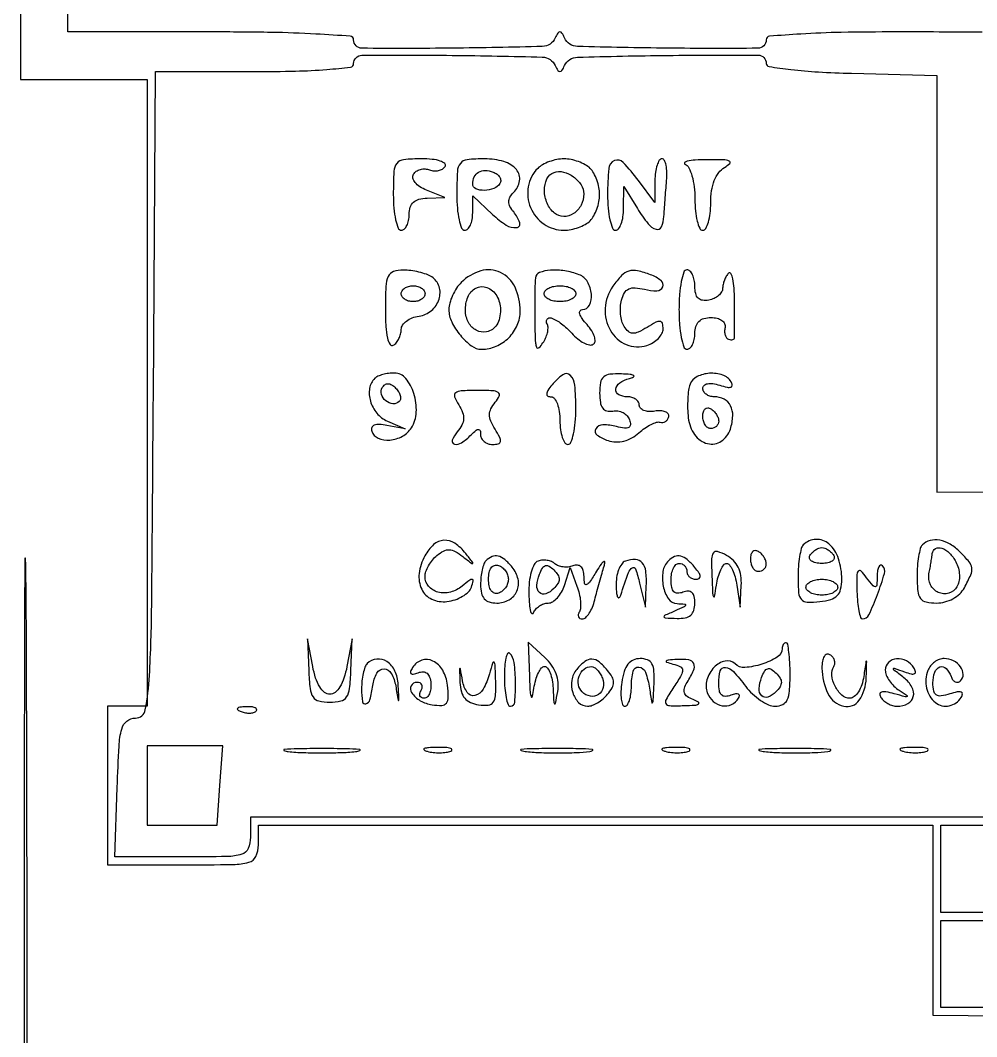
# Model space of a CAD drawing. Extents: x 29 to 450, y 25 to 639.
# Drawn here: x 29 to 149.5, y 139.3 to 267.5 of the extents above; entities that cross this region are included whole.
import ezdxf

# ---------------------------------------------------------------- set-up
doc = ezdxf.new("R2010")
doc.units = 0
doc.header["$MEASUREMENT"] = 0

msp = doc.modelspace()

# ---------------------------------------------------------------- linework, layer by layer
for points in [[(29, 342.531385), (29, 260), (37, 260), (45, 260), (45, 220.5), (45, 181), (42.5, 181), (40, 181), (40, 171), (40, 161), (49.5, 161, 0.003407), (55.798163, 161.042917, 0.060999), (57.8, 161.315789, 0.22271), (58.677754, 162.04852, 0.109671), (59, 163.5), (59, 166), (101.5, 166), (144, 166), (144, 154.014247), (144, 142.028493), (175.25, 141.764247)], [(150.198769, 265.962443, 0.001728), (139.329401, 266, 0.004532), (132.448195, 265.937621, 0.010759), (127.33235, 265.73469, 0.005693), (123.413636, 265.449897, 0.389839), (123, 265, -0.411992), (121.946843, 263.93882, -0.004356), (110.566089, 263.951604, -0.004746), (99.225166, 264.170815, -0.283593), (97.583333, 265.25, 0.029131), (97.255505, 265.85747, 0.260055), (97, 266, 0.260055), (96.744495, 265.85747, 0.029131), (96.416667, 265.25, -0.283593), (94.774834, 264.170815, -0.004746), (83.433911, 263.951604, -0.004356), (72.053157, 263.93882, -0.411992), (71, 265, 0.392481), (70.578962, 265.453756, 0.004817), (66.25, 265.736111, 0.009815), (60.620637, 265.938119, 0.00406), (53, 266), (35, 266), (35, 288.5)], [(206.921266, 167), (132.460633, 167), (58, 167), (58, 164.5, -0.099404), (57.708856, 163.050025, -0.226158), (56.896107, 162.323194, -0.067276), (55.062135, 162.04514, -0.00403), (49.461067, 162), (40.922134, 162), (41.211067, 170.75, -0.005002), (41.435945, 175.974963, -0.050746), (41.769866, 178.120145, -0.159923), (42.412094, 179.115553, -0.171679), (43.5, 179.501128, 0.360881), (44.746316, 180.536552, 0.032376), (45.270584, 184.878529, 0.01157), (45.554263, 193.659738, 0.000686), (45.761217, 220.251128), (46.022435, 261), (58.511217, 261, 0.006177), (63.693129, 261.064025, 0.013799), (67.627804, 261.270018, 0.008853), (70.609817, 261.562014, 0.380828), (71, 262, -0.411992), (72.053157, 263.06118, -0.004356), (83.433911, 263.048396, -0.004746), (94.774834, 262.829185, -0.283593), (96.416667, 261.75, 0.029131), (96.744495, 261.14253, 0.260055), (97, 261, 0.260055), (97.255505, 261.14253, 0.029131), (97.583333, 261.75, -0.283432), (99.197427, 262.811645, -0.004563), (110.560782, 263.042262, -0.004183), (121.965414, 263.074194, -0.412584), (123, 262.033832, 0.371408), (123.347065, 261.631054, 0.008142), (126.105049, 261.264751, 0.014239), (129.559652, 260.962455, 0.008103), (133.75, 260.783832), (144.5, 260.5), (144.5, 234.249474), (144.5, 207.998949), (176, 208.000472)]]:
    msp.add_lwpolyline(points, format="xyb")
for points in [[(76, 245.5, 0.020945), (76.072283, 243.775243, 0.033738), (76.29375, 242.321875, 0.036969), (76.611488, 241.267028, 0.31052), (77, 241, 0.191087), (77.381882, 241.151477, 0.088204), (77.70625, 241.5875, 0.068025), (77.926307, 242.234582, 0.048028), (78, 243, -0.075614), (78.13723, 243.902244, -0.132455), (78.539173, 244.535924, -0.121315), (79.234521, 244.916436, -0.057838), (80.25, 245.063386), (82.5, 245.126773), (80.185755, 246.054928, -0.048582), (79.348512, 246.489221, -0.07688), (78.74678, 247.026698, -0.107961), (78.46506, 247.576939, -0.205752), (78.536906, 248.059715, -0.106741), (78.894443, 248.431213, -0.081827), (79.408346, 248.666015, -0.077656), (79.996814, 248.731178, -0.080597), (80.569126, 248.611848, 0.071657), (81.135828, 248.483134, 0.074475), (81.708064, 248.52234, 0.081683), (82.197939, 248.718052, 0.119091), (82.526992, 249.043674, 0.366522), (82.471542, 249.412917, 0.102202), (81.921788, 249.724341, 0.05363), (80.910539, 249.93413, 0.024354), (79.559017, 250, 0.022932), (77.301026, 249.896384, 0.205293), (76.447723, 249.433901, 0.156528), (76.0704, 248.427264, 0.012023)], [(84, 245.5, 0.020945), (84.072283, 243.775243, 0.033738), (84.29375, 242.321875, 0.036969), (84.611488, 241.267028, 0.31052), (85, 241, 0.20427), (85.382205, 241.162945, 0.083628), (85.70625, 241.638705, 0.063841), (85.926543, 242.341976, 0.044041), (86, 243.174314), (86, 245.348628), (88.496057, 243.003704, 0.04528), (90.230692, 241.64716, 0.172574), (91.54765, 241.336845, 0.48296), (91.932204, 241.949431, 0.088595), (91.166294, 243.299628, -0.05111), (90.700319, 243.994684, -0.121722), (90.549778, 244.593716, -0.132389), (90.700354, 245.161364, -0.065809), (91.156576, 245.756576, 0.158516), (91.906714, 247.229738, 0.219307), (91.509357, 248.636923, 0.146049), (89.930389, 249.657386, 0.071047), (87.531385, 250, 0.023412), (85.296231, 249.895285, 0.205781), (84.446188, 249.431428, 0.15556), (84.070278, 248.422737, 0.012021)], [(94.2, 248.8, 0.154143), (93.00029, 246.492867, 0.144463), (93.301228, 243.848126, 0.14338), (94.993892, 241.776488, 0.151369), (97.5, 241, 0.049362), (98.392078, 241.088285, 0.037889), (99.335625, 241.3525, 0.038897), (100.188407, 241.740024, 0.070395), (100.8, 242.2, 0.070395), (101.259976, 242.811593, 0.038897), (101.6475, 243.664375, 0.037889), (101.911715, 244.607922, 0.049362), (102, 245.5, 0.049362), (101.911715, 246.392078, 0.037889), (101.6475, 247.335625, 0.038897), (101.259976, 248.188407, 0.070395), (100.8, 248.8, 0.070395), (100.188407, 249.259976, 0.038897), (99.335625, 249.6475, 0.037889), (98.392078, 249.911715, 0.049362), (97.5, 250, 0.049362), (96.607922, 249.911715, 0.037889), (95.664375, 249.6475, 0.038897), (94.811593, 249.259976, 0.070395)], [(103, 245.5, 0.020945), (103.072283, 243.775243, 0.033738), (103.29375, 242.321875, 0.036969), (103.611488, 241.267028, 0.31052), (104, 241, 0.239965), (104.385538, 241.196337, 0.067969), (104.714067, 241.807813, 0.052408), (104.943476, 242.696714, 0.034558), (105.026609, 243.75), (105.053219, 246.5), (106.758226, 243.75, 0.025967), (108.107923, 241.806161, 0.156541), (109.108475, 241.119603, 0.378981), (109.784313, 241.432575, 0.08923), (110.099193, 242.75, -0.003582), (110.154233, 243.611717, -0.001423), (110.241622, 244.79375, -0.001408), (110.343163, 246.068952, -0.001769), (110.444764, 247.25, 0.028954), (110.477931, 248.303849, 0.047061), (110.370382, 249.192187, 0.061787), (110.153552, 249.809172, 0.284695), (109.845571, 250, 0.264906), (109.517834, 249.813256, 0.056602), (109.23908, 249.192187, 0.045247), (109.041901, 248.303593, 0.029111), (108.96832, 247.25), (108.93664, 244.5), (106.884913, 247.25, 0.028092), (104.955754, 249.553636, 0.320522), (103.857218, 249.773025, 0.270532), (103.148852, 248.778993, 0.022686)], [(112.75, 249.337719, -0.184347), (113.238936, 248.883935, -0.045662), (113.638018, 247.845186, -0.039986), (113.90986, 246.473281, -0.028929), (114, 244.916667, 0.024107), (114.072411, 243.415693, 0.038411), (114.29375, 242.150521, 0.045113), (114.613109, 241.248118, 0.293108), (115, 241, 0.275647), (115.385549, 241.230028, 0.053257), (115.70625, 242.013529, 0.043137), (115.92744, 243.128264, 0.027422), (116, 244.45031, -0.03612), (116.111675, 245.994167, -0.057255), (116.450655, 247.274589, -0.069138), (117.002603, 248.258469, -0.098841), (117.75, 248.919901, 0.064422), (118.398472, 249.419121, 0.530032), (118.340279, 249.723813, 0.09782), (117.591218, 249.885268, 0.007353), (115.5, 249.890644, 0.011946), (114.042304, 249.838106, 0.034639), (113.042187, 249.7082, 0.149104), (112.710459, 249.529361, 0.535829)], [(89.435239, 246.895215, -0.16343), (88.670913, 246.260231, -0.088031), (87.455883, 246.02199, -0.106719), (86.396246, 246.230862, -0.299377), (86, 246.833333, -0.1101), (86.198212, 247.722563, -0.153587), (86.74615, 248.318542, -0.13906), (87.583356, 248.528957, -0.084271), (88.592022, 248.326314, -0.069014), (89.084537, 248.05455, -0.099406), (89.41577, 247.684877, -0.123524), (89.535637, 247.278219, -0.149708)], [(100, 245.577555, -0.119079), (99.656528, 244.1558, -0.128803), (98.707356, 243.095767, -0.148787), (97.470554, 242.728148, -0.173262), (96.323794, 243.146238, -0.118001), (95.38927, 244.393163, -0.098788), (95.041651, 246.013717, -0.113714), (95.354619, 247.467174, -0.199423), (96.25, 248.282394, -0.150353), (97.428173, 248.337123, -0.093476), (98.691045, 247.744959, -0.092774), (99.659223, 246.728152, -0.144975)], [(75, 230.940983, 0.014995), (75.062207, 228.867237, 0.040398), (75.268876, 227.408386, 0.077973), (75.588375, 226.601709, 0.420328), (76, 226.5, 0.084691), (76.382763, 226.837442, 0.053426), (76.70625, 227.339345, 0.051862), (76.925858, 227.919033, 0.064715), (77, 228.489466, -0.150318), (77.16857, 229.037506, -0.082011), (77.657937, 229.551908, -0.069185), (78.383238, 229.956211, -0.057229), (79.239784, 230.180449, 0.140571), (80.802965, 230.880448, 0.13973), (81.761901, 232.30402, 0.155133), (81.773629, 233.905869, 0.178215), (80.848393, 235.11486, 0.055968), (80.172076, 235.444091, 0.026015), (79.235153, 235.722859, 0.025382), (78.210305, 235.91616, 0.032228), (77.25, 235.984687, 0.083386), (76.018735, 235.786514, 0.209283), (75.360431, 235.187135, 0.094648), (75.062794, 233.920939, 0.010535)], [(84.571429, 234.428571, 0.05083), (83.969917, 233.690527, 0.038141), (83.461607, 232.773214, 0.039005), (83.113726, 231.825464, 0.068562), (83, 231, 0.114528), (83.360974, 229.44475, 0.058848), (84.452546, 227.755482, 0.059917), (85.851572, 226.426153, 0.161422), (87.13717, 226, 0.102149), (88.958818, 226.376085, 0.094117), (90.543438, 227.448281, 0.094362), (91.621598, 229.023948, 0.103344), (92, 230.835184, 0.110303), (91.335181, 233.812128, 0.171868), (89.505717, 235.662029, 0.184532), (87.026227, 235.874756, 0.127186)], [(93.909091, 235, 0.019536), (93.83537, 233.572369, 0.003596), (93.821297, 230.93462, 0.003752), (93.846049, 228.290504, 0.016979), (93.924404, 226.75, 0.056288), (94.023621, 226.253488, 0.380959), (94.22198, 226.136429, 0.184045), (94.507885, 226.315219, 0.020973), (94.94933, 226.952254, 0.045296), (95.26428, 227.56691, 0.049042), (95.453336, 228.212247, 0.054724), (95.498472, 228.79244, 0.131214), (95.375, 229.202254, -0.29758), (95.389386, 229.779966, -0.345426), (95.901842, 229.939747, -0.074109), (97.188031, 229.218799, -0.044127), (98.478659, 228.023581, 0.038167), (99.231783, 227.309297, 0.051823), (100.015509, 226.796846, 0.063106), (100.714338, 226.542158, 0.196736), (101.19879, 226.622859, 0.239879), (101.421395, 226.988921, 0.096246), (101.35137, 227.587781, 0.066497), (101.001301, 228.329253, 0.040438), (100.410155, 229.099277, -0.028153), (99.792937, 229.863673, -0.083688), (99.497388, 230.466257, -0.213813), (99.546241, 230.833421, -0.259937), (99.845012, 231, 0.289633), (100.723716, 231.555612, 0.135819), (100.96509, 232.935794, 0.106643), (100.466367, 234.496288, 0.172319), (99.418213, 235.393011, 0.051574), (97.599368, 235.883394, 0.057942), (95.789821, 235.96404, 0.072728), (94.411501, 235.661, 0.287153)], [(103.667241, 233.935308, 0.13842), (102.698541, 231.160879, 0.146723), (103.356205, 228.358876, 0.165102), (105.357524, 226.597773, 0.177252), (107.952012, 226.484769, 0.059718), (108.735103, 226.840717, 0.062555), (109.398404, 227.367155, 0.069718), (109.848031, 227.976409, 0.124783), (110, 228.575862, 0.067273), (109.907069, 229.263433, 0.312741), (109.616067, 229.506509, 0.146182), (109.077147, 229.39692, 0.01598), (107.969487, 228.758474, -0.02652), (106.873672, 228.157248, -0.121669), (106.169253, 228.009582, -0.175825), (105.619985, 228.231265, -0.070708), (105.092055, 228.860698, -0.073973), (104.804489, 229.524033, -0.040375), (104.644754, 230.398488, -0.039166), (104.624488, 231.333227, -0.049832), (104.758619, 232.184959, -0.065806), (105.132066, 233.100751, -0.153116), (105.669369, 233.5996, -0.130805), (106.457318, 233.746485, -0.042543), (107.636051, 233.555209, 0.065806), (109.213536, 233.373824, 0.296094), (109.947223, 233.867922, 0.342248), (109.740873, 234.652673, 0.072063), (108.418213, 235.393011, 0.036327), (106.770908, 235.891386, 0.130449), (105.682449, 235.849709, 0.130163), (104.756552, 235.273628, 0.036101)], [(112, 231, 0.01883), (112.072205, 229.083446, 0.03053), (112.29375, 227.46875, 0.031449), (112.610183, 226.280551, 0.322437), (113, 226, 0.191087), (113.381882, 226.151477, 0.088204), (113.70625, 226.5875, 0.068025), (113.926307, 227.234582, 0.048028), (114, 228, -0.072454), (114.128173, 228.879862, -0.127414), (114.50548, 229.505362, -0.125406), (115.143984, 229.875238, -0.068994), (116.043837, 230, -0.060598), (116.804509, 229.907469, -0.094359), (117.402975, 229.632812, -0.126208), (117.747043, 229.225387, -0.170608), (117.800623, 228.75, 0.058315), (117.746161, 228.253376, 0.072112), (117.816213, 227.79375, 0.086363), (117.99472, 227.440168, 0.152795), (118.256787, 227.25, 0.060354), (118.541216, 227.19118, 0.102317), (118.781681, 227.220313, 0.142404), (118.939923, 227.330298, 0.171785), (119, 227.5), (119, 229.077083), (119, 232.166667, 0.016955), (118.947481, 233.714949, 0.037084), (118.779687, 234.889062, 0.070902), (118.535599, 235.542186, 0.500745), (118.25, 235.583333, 0.063469), (117.962696, 235.212098, 0.039129), (117.720313, 234.71496, 0.038714), (117.55499, 234.176778, 0.055218), (117.5, 233.680362, -0.138305), (117.368611, 233.214452, -0.0791), (116.985938, 232.767076, -0.068667), (116.419125, 232.405203, -0.060281), (115.75, 232.190371, -0.079755), (114.965163, 232.16597, -0.164813), (114.420376, 232.432352, -0.143152), (114.101621, 233.009022, -0.055201), (114, 233.926676, 0.046266), (113.926412, 234.720244, 0.066214), (113.70625, 235.390961, 0.086298), (113.382011, 235.84363, 0.196745), (113, 236, 0.322437), (112.610183, 235.719449, 0.031449), (112.29375, 234.53125, 0.03053), (112.072205, 232.916554, 0.01883)], [(80, 233, -0.148195), (79.884432, 232.618646, -0.098894), (79.559375, 232.29375, -0.082425), (79.073457, 232.074694, -0.064853), (78.5, 232, -0.064853), (77.926543, 232.074694, -0.082425), (77.440625, 232.29375, -0.098894), (77.115568, 232.618646, -0.148195), (77, 233, -0.148195), (77.115568, 233.381354, -0.098894), (77.440625, 233.70625, -0.082425), (77.926543, 233.925306, -0.064853), (78.5, 234, -0.064853), (79.073457, 233.925306, -0.082425), (79.559375, 233.70625, -0.098894), (79.884432, 233.381354, -0.148195)], [(89.5, 231, -0.054236), (89.384361, 229.937062, -0.085459), (89.038622, 229.089303, -0.100729), (88.481024, 228.500896, -0.105702), (87.746976, 228.189788, -0.171035), (86.457899, 228.382688, -0.148624), (85.485001, 229.349808, -0.120562), (85.088246, 230.882367, -0.095227), (85.389987, 232.573907, -0.181663), (86.392251, 233.703338, -0.216096), (87.802645, 233.787963, -0.172478), (89.037387, 232.732423, -0.131217)], [(99, 233, -0.191087), (98.848523, 232.618118, -0.088204), (98.4125, 232.29375, -0.068025), (97.765418, 232.073693, -0.048028), (97, 232, -0.048028), (96.234582, 232.073693, -0.068025), (95.5875, 232.29375, -0.088204), (95.151477, 232.618118, -0.191087), (95, 233, -0.191087), (95.151477, 233.381882, -0.088204), (95.5875, 233.70625, -0.068025), (96.234582, 233.926307, -0.048028), (97, 234, -0.048028), (97.765418, 233.926307, -0.068025), (98.4125, 233.70625, -0.088204), (98.848523, 233.381882, -0.191087)], [(73.666667, 222.333333, 0.157696), (73.016911, 221.062343, 0.111786), (73.118289, 219.452219, 0.10294), (73.928679, 217.935401, 0.115059), (75.25, 216.939568), (77.5, 215.943584), (75.192895, 216.393105, 0.032989), (74.227892, 216.515812, 0.105561), (73.589968, 216.419518, 0.211412), (73.288781, 216.123436, 0.176554), (73.276229, 215.671314, 0.214221), (74.093448, 214.783135, 0.122938), (75.55684, 214.546566, 0.104649), (77.153731, 215.028176, 0.12733), (78.288268, 216.095223, 0.13129), (78.898298, 218.055743, 0.085508), (78.589125, 220.420092, 0.095926), (77.568802, 222.324295, 0.225624), (76.147615, 223, 0.033031), (75.404148, 222.950831, 0.03262), (74.670445, 222.804167, 0.034425), (74.047514, 222.589867, 0.096609)], [(113.394042, 221.584473, 0.058637), (113.206621, 220.848226, 0.020187), (113.105758, 219.75213, 0.019741), (113.091117, 218.523517, 0.021616), (113.175426, 217.334473, 0.125054), (113.973457, 215.232376, 0.177001), (115.600296, 214.098303, 0.216524), (117.326568, 214.391184, 0.168812), (118.478658, 215.932756, 0.065571), (118.772647, 217.582254, 0.128162), (118.496829, 218.879421, 0.159331), (117.685038, 219.699287, 0.119144), (116.440983, 220, -0.072426), (115.890337, 220.080182, -0.087308), (115.423289, 220.313545, -0.100468), (115.111059, 220.660347, -0.133974), (115, 221.067388, -0.210954), (115.164621, 221.440206, -0.139999), (115.58978, 221.651372, -0.084065), (116.265537, 221.661549, -0.038683), (117.125229, 221.460254, 0.021768), (118.055035, 221.209117, 0.128686), (118.554692, 221.226959, 0.359143), (118.712143, 221.462349, 0.113869), (118.566212, 221.892866, 0.173851), (117.507035, 222.737121, 0.09737), (115.855113, 222.960777, 0.099446), (114.270194, 222.542894, 0.189302)], [(96, 221.5, 0.024942), (95.48229, 220.808783, 0.128583), (95.325424, 220.361364, 0.300026), (95.467821, 220.101643, 0.122183), (95.877555, 220, -0.237042), (96.307871, 219.783849, -0.070564), (96.670282, 219.11875, -0.053973), (96.918088, 218.148997, -0.0356), (97, 217, 0.031626), (97.072766, 215.850749, 0.048861), (97.29375, 214.88125, 0.06271), (97.615738, 214.209557, 0.254951), (98, 214, 0.31052), (98.388512, 214.267028, 0.036969), (98.70625, 215.321875, 0.033738), (98.927717, 216.775243, 0.020945), (99, 218.5, 0.021992), (98.868611, 221.485709, 0.176149), (98.2957, 222.713218, 0.367839), (97.378126, 222.787189, 0.063475)], [(102, 220.456163, 0.037588), (102.087944, 219.287961, 0.120931), (102.382911, 218.572356, 0.177179), (102.897438, 218.229034, 0.103952), (103.646256, 218.206163, -0.083618), (104.311918, 218.212674, -0.08062), (104.952165, 218.001953, -0.084344), (105.469115, 217.611293, -0.105531), (105.780137, 217.098358, -0.087848), (105.878843, 216.48497, -0.277074), (105.6677, 216.145393, -0.154811), (105.129515, 216.054813, -0.028843), (104.134877, 216.254478, 0.065627), (102.421458, 216.469278, 0.260186), (101.531269, 215.96497, 0.389083), (101.687441, 215.177767, 0.081555), (103.057143, 214.481864, 0.070419), (104.052172, 214.314413, 0.067719), (105.068563, 214.425757, 0.065227), (106.051173, 214.812101, 0.057734), (106.946504, 215.451587, -0.030613), (107.701067, 216.054763, -0.037321), (108.477076, 216.51839, -0.040715), (109.168056, 216.796422, -0.157), (109.624841, 216.79172, 0.112983), (109.974307, 216.757807, 0.11356), (110.303009, 216.879443, 0.106979), (110.559788, 217.140533, 0.090787), (110.704552, 217.5, 0.218409), (110.622335, 217.853858, 0.135389), (110.274867, 218.114348, 0.086253), (109.688625, 218.234453, 0.047214), (108.954552, 218.187142, -0.051657), (108.206425, 218.145579, -0.079837), (107.57415, 218.2784, -0.109707), (107.153447, 218.557007, -0.194219), (107, 218.937142, 0.139851), (106.884373, 219.34245, 0.099967), (106.559375, 219.687785, 0.085298), (106.073309, 219.920351, 0.069132), (105.5, 220, -0.12015), (104.408937, 220.266022, -0.309409), (104.044273, 220.945832, -0.219845), (104.531001, 221.756754, -0.085659), (105.75, 222.310674, 0.049066), (106.282394, 222.507227, 0.602595), (106.28821, 222.676084, 0.109045), (105.849555, 222.813383, 0.010989), (104.75, 222.883999, 0.03471), (103.282511, 222.844022, 0.157952), (102.508861, 222.507823, 0.171139), (102.114183, 221.799817, 0.042413)], [(76.749864, 219.416531, -0.222509), (75.958406, 219.129854, -0.14837), (75.049532, 219.498109, -0.146836), (74.492512, 220.312904, -0.218805), (74.596556, 221.156231, -0.094625), (74.940704, 221.531428, -0.169261), (75.335356, 221.655459, -0.136091), (75.785686, 221.515485, -0.053431), (76.296201, 221.103799, -0.055675), (76.659942, 220.648583, -0.075207), (76.871032, 220.166597, -0.09457), (76.903147, 219.733892, -0.169316)], [(84.243813, 218.981201, -0.046937), (84.727267, 218.016211, -0.106015), (84.856362, 217.213191, -0.109116), (84.64377, 216.442682, -0.05158), (84.067391, 215.581201, 0.076689), (83.43585, 214.526786, 0.46493), (83.694603, 214.034384, 0.205158), (84.592711, 214.205371, 0.048178), (85.8, 215.2, -0.018208), (86.421376, 215.777696, -0.180052), (86.75, 215.9, -0.354955), (86.943785, 215.742599, -0.051663), (87, 215.2, 0.124902), (87.116135, 214.742348, 0.100781), (87.443114, 214.3525, 0.090354), (87.932219, 214.090501, 0.078047), (88.508474, 214, 0.059254), (89.233529, 214.086228, 0.302173), (89.495838, 214.369407, 0.162368), (89.411724, 214.88516, 0.018666), (88.818638, 215.918799, -0.038783), (88.284537, 216.942911, -0.103442), (88.124057, 217.746796, -0.115795), (88.30616, 218.491983, -0.055679), (88.849616, 219.318799, 0.063215), (89.347118, 220.101047, 0.373569), (89.225623, 220.531931, 0.135013), (88.528136, 220.757305, 0.011033), (86.593429, 220.8, 0.011337), (84.555759, 220.753793, 0.154561), (83.867636, 220.501015, 0.333035), (83.730128, 220.002411, 0.046128)], [(117, 216.940983, -0.105429), (116.923444, 216.581949, -0.099231), (116.70625, 216.276414, -0.096318), (116.381732, 216.071618, -0.092995), (116, 216, -0.153634), (115.618621, 216.120018, -0.097988), (115.29375, 216.457961, -0.080552), (115.074545, 216.962904, -0.062283), (115, 217.559017, -0.066118), (115.073267, 218.110654, -0.138808), (115.29375, 218.478525, -0.191142), (115.620352, 218.607943, -0.139169), (116, 218.5, -0.06081), (116.382515, 218.193797, -0.051032), (116.70625, 217.7871, -0.053229), (116.926698, 217.346558, -0.089642)], [(79.979785, 199.962227, 0.09068), (79.258472, 197.71454, 0.145636), (79.575974, 195.741742, 0.174363), (80.84593, 194.493609, 0.13838), (82.758721, 194.191861, 0.050666), (83.784605, 194.421048, 0.052615), (84.72968, 194.850109, 0.058286), (85.460226, 195.402879, 0.123377), (85.835502, 196, 0.019906), (86.064451, 196.809044, 0.449053), (85.941113, 196.986205, 0.196872), (85.627064, 196.899197, 0.007754), (84.675356, 196.138124, -0.108932), (83.195148, 195.380538, -0.127916), (81.623204, 195.378032, -0.154915), (80.452602, 196.112334, -0.177626), (80, 197.34617, -0.08512), (80.108001, 197.975982, -0.043726), (80.440625, 198.706921, -0.041783), (80.926052, 199.419567, -0.049186), (81.5, 200, -0.05172), (82.340853, 200.562239, -0.132074), (83.04982, 200.72331, -0.119011), (83.790886, 200.513311, -0.038024), (84.75, 199.872445, 0.001576), (85.879507, 198.99236, 0.377591), (86, 199, 0.377591), (86.00764, 199.120493, 0.001576), (85.127555, 200.25, 0.077386), (83.755191, 201.531737, 0.164625), (82.372083, 201.915236, 0.171958), (81.08243, 201.3754, 0.085806)], [(127.666667, 201.333333, 0.134946), (127.407259, 200.877234, 0.021593), (127.195833, 199.863822, 0.022555), (127.04884, 198.617464, 0.018075), (127, 197.266911, 0.019629), (127.07851, 195.267865, 0.163897), (127.428952, 194.446815, 0.208066), (128.159438, 194.109852, 0.034133), (129.75, 194.183578, 0.041449), (131.134729, 194.460542, 0.129408), (131.944339, 194.943256, 0.14088), (132.37226, 195.734347, 0.052763), (132.512693, 197, 0.081042), (132.103094, 199.59325, 0.131451), (130.888056, 201.448647, 0.194577), (129.265121, 202.032348, 0.18877)], [(142.666667, 201.333333, 0.13383), (142.407375, 200.879756, 0.022027), (142.195833, 199.883333, 0.022866), (142.048852, 198.658442, 0.018427), (142, 197.333333, 0.023863), (142.087871, 195.493238, 0.136151), (142.434861, 194.588091, 0.184178), (143.1394, 194.136692, 0.051429), (144.464816, 194, 0.066681), (145.508976, 194.139874, 0.059706), (146.522247, 194.551183, 0.061569), (147.379652, 195.173517, 0.082326), (147.964816, 195.934259, 0.018083), (148.767562, 197.574093, 0.135273), (148.8959, 198.422341, 0.145631), (148.565542, 199.186641, 0.02205), (147.428571, 200.428571, 0.060635), (146.164681, 201.418171, 0.089082), (144.849964, 201.921243, 0.108947), (143.640975, 201.885837, 0.135593)], [(87.666667, 199.333333, 0.11238), (87.409196, 198.924097, 0.029781), (87.195833, 198.177083, 0.028659), (87.049067, 197.275476, 0.026022), (87, 196.333333, 0.05202), (87.113126, 195.248939, 0.127798), (87.467648, 194.53716, 0.142893), (88.093668, 194.135369, 0.071808), (89.031385, 194, 0.129526), (90.585038, 194.409346, 0.162965), (91.574389, 195.50939, 0.157512), (91.72074, 197.014637, 0.119867), (90.989431, 198.512735, 0.040333), (90.036646, 199.488766, 0.119238), (89.211188, 199.917955, 0.162661), (88.440106, 199.855842, 0.095923)], [(110.666667, 199.333333, 0.158383), (109.977314, 197.980412, 0.08897), (110.015289, 196.117978, 0.098431), (110.675043, 194.531437, 0.239512), (111.75, 193.929715, -0.011173), (112.721577, 193.868926, -0.467319), (112.827495, 193.717909, -0.223503), (112.652006, 193.510599, -0.005675), (111.5, 193, 0.003751), (110.185338, 192.423348, 0.368608), (110.104278, 192.252774, 0.326773), (110.261086, 192.12689, 0.003386), (111.75, 192.070285, 0.054201), (112.783543, 192.150097, 0.129584), (113.473192, 192.477382, 0.144521), (113.866719, 193.07423, 0.0741), (114, 193.968615, 0.051069), (113.9132, 194.816231, 0.155809), (113.632608, 195.31408, 0.195231), (113.163102, 195.492319, 0.086117), (112.5, 195.361626, -0.089917), (111.828212, 195.234478, -0.20361), (111.359682, 195.429276, -0.150258), (111.083046, 195.964874, -0.044649), (111, 196.893011, -0.0455), (111.073543, 197.699503, -0.065407), (111.29375, 198.381072, -0.085412), (111.617926, 198.841416, -0.199288), (112, 199, -0.099038), (112.381638, 198.923658, -0.097945), (112.70625, 198.70625, -0.097945), (112.923658, 198.381638, -0.099038), (113, 198, 0.111474), (113.086121, 197.618517, 0.100072), (113.329718, 197.29375, 0.094595), (113.693871, 197.075889, 0.087854), (114.122445, 197, 0.122183), (114.532179, 197.101643, 0.300026), (114.674576, 197.361364, 0.128583), (114.51771, 197.808783, 0.024942), (114, 198.5, 0.039885), (113.041159, 199.483995, 0.118966), (112.213419, 199.916819, 0.163139), (111.441361, 199.856126, 0.096175)], [(116.149832, 197.285184, 0.002334), (116.241584, 195.212158, 0.113425), (116.353367, 194.815645, 0.708492), (116.48414, 194.837108, 0.006242), (116.716254, 196.25, -0.029064), (116.939057, 197.303299, -0.042572), (117.265198, 198.192187, -0.050351), (117.637921, 198.817711, -0.237524), (118, 199, -0.237524), (118.362079, 198.817711, -0.050351), (118.734802, 198.192187, -0.042572), (119.060943, 197.303299, -0.029064), (119.283746, 196.25), (119.700336, 193.5), (119.850168, 196.214816, 0.05226), (119.788614, 197.462591, 0.075373), (119.458182, 198.515186, 0.081745), (118.857319, 199.360823, 0.074765), (118, 200, 0.042291), (116.84751, 200.496618, 0.335535), (116.331105, 200.322542, 0.15096), (116.103125, 199.581742, 0.009614)], [(121, 199.559017, 0.062283), (121.074545, 198.962904, 0.080552), (121.29375, 198.457961, 0.097988), (121.618621, 198.120018, 0.153634), (122, 198, 0.092995), (122.381732, 198.071618, 0.096318), (122.70625, 198.276414, 0.099231), (122.923444, 198.581949, 0.105429), (123, 198.940983, 0.089642), (122.926698, 199.346558, 0.053229), (122.70625, 199.7871, 0.051032), (122.382515, 200.193797, 0.06081), (122, 200.5, 0.139169), (121.620352, 200.607943, 0.191142), (121.29375, 200.478525, 0.138808), (121.073267, 200.110654, 0.066118)], [(131.5, 200, -0.210115), (131.553029, 199.621971, -0.178861), (131.314314, 199.29375, -0.100989), (130.768372, 199.071437, -0.046386), (130, 199, -0.046386), (129.231628, 199.071437, -0.100989), (128.685686, 199.29375, -0.178861), (128.446971, 199.621971, -0.210115), (128.5, 200, -0.057296), (128.80183, 200.382513, -0.050113), (129.195564, 200.70625, -0.052849), (129.617099, 200.926995, -0.094481), (130, 201, -0.094481), (130.382901, 200.926995, -0.052849), (130.804436, 200.70625, -0.050113), (131.19817, 200.382513, -0.057296)], [(146.895041, 199.196118, -0.059984), (147.202721, 198.406532, -0.052174), (147.333254, 197.527962, -0.05491), (147.277897, 196.696371, -0.09463), (147.031149, 196.050401, -0.182948), (145.987286, 195.248039, -0.184041), (144.676892, 195.340672, -0.170916), (143.692243, 196.301479, -0.163115), (143.502894, 197.688144, 0.003124), (143.640232, 198.436824, 0.003113), (143.768378, 199.18808, 0.003048), (143.872252, 199.845836, 0.012218), (143.923489, 200.25, -0.245057), (144.328313, 200.864796, -0.215408), (145.100931, 200.929471, -0.114208), (146.082784, 200.302559, -0.07105)], [(29.483433, 135, 0.000192), (29.499312, 93.581532, 0.000962), (29.56169, 70.392187, 0.985995), (29.653104, 70.39132, 0.004745), (29.74984, 77.25, 0.000727), (29.8329, 103.53952, 0.000426), (29.859732, 135, 0.000426), (29.8329, 166.46048, 0.000727), (29.74984, 192.75, 0.004745), (29.653104, 199.60868, 0.985995), (29.56169, 199.607812, 0.000962), (29.499312, 176.418468, 0.000192)], [(90.5, 197, -0.085974), (90.406312, 196.459169, -0.06941), (90.132812, 195.935937, -0.06965), (89.727751, 195.509184, -0.087886), (89.25, 195.25, -0.162171), (88.750923, 195.249896, -0.158614), (88.346154, 195.548718, -0.105759), (88.084641, 196.151204, -0.049736), (88, 197, -0.049736), (88.084641, 197.848796, -0.105759), (88.346154, 198.451282, -0.158614), (88.750923, 198.750104, -0.162171), (89.25, 198.75, -0.087886), (89.727751, 198.490816, -0.06965), (90.132812, 198.064063, -0.06941), (90.406312, 197.540831, -0.085974)], [(94.25, 199.291667, 0.185397), (93.762678, 198.865909, 0.052417), (93.380893, 197.913784, 0.044034), (93.137078, 196.636394, 0.030539), (93.078947, 195.166667, 0.013255), (93.142925, 193.835817, 0.040599), (93.282867, 192.944271, 0.195647), (93.467779, 192.687036, 0.46724), (93.662281, 192.75, -0.083885), (93.955873, 193.22789, -0.064895), (94.414854, 193.632812, -0.064878), (94.962435, 193.906653, -0.083731), (95.515946, 194, 0.141047), (96.084499, 194.163641, 0.066535), (96.677116, 194.656113, 0.05804), (97.202824, 195.379252, 0.051376), (97.574134, 196.233577), (98.283044, 198.467153), (99.143462, 196.141223, -0.031033), (99.43142, 195.184181, -0.034482), (99.58635, 194.231914, -0.036859), (99.601635, 193.413017, -0.125288), (99.442923, 192.907647, 0.081422), (99.299901, 192.560783, 0.159869), (99.325988, 192.266621, 0.183147), (99.514622, 192.071223, 0.110631), (99.832575, 192, 0.196214), (100.239885, 192.16624, 0.055631), (100.68141, 192.707085, 0.047), (101.086273, 193.485591, 0.034945), (101.387327, 194.407099, -0.00358), (101.660456, 195.463245, -0.002513), (101.982421, 196.648465, -0.002535), (102.30216, 197.780203, -0.0053), (102.564805, 198.657099, 0.056877), (102.660855, 199.162022, 0.628773), (102.526544, 199.239375, 0.093691), (102.181986, 198.893764, 0.011696), (101.604505, 198, -0.007989), (100.738822, 196.638141, -0.151048), (100.353018, 196.320527, -0.485518), (100.112524, 196.456652, -0.033179), (100.035435, 197.356989, 0.060808), (99.930403, 198.099374, 0.139529), (99.642996, 198.579624, 0.174796), (99.195548, 198.773116, 0.107527), (98.621855, 198.685134, -0.064815), (98.02995, 198.542192, -0.056577), (97.392433, 198.545714, -0.059446), (96.80721, 198.68726, -0.096402), (96.371855, 198.953145, 0.087296), (95.945758, 199.22406, 0.058561), (95.38892, 199.381288, 0.05703), (94.792882, 199.407693, 0.070562)], [(96.216667, 195.816667, -0.103621), (95.205275, 195.155634, -0.29781), (94.422432, 195.319633, -0.219336), (94.091174, 196.217175, -0.072159), (94.409244, 197.624089, -0.040341), (94.787781, 198.413665, -0.19067), (95.174991, 198.718105, -0.218633), (95.629413, 198.653597, -0.053524), (96.232783, 198.167217, -0.053474), (96.739052, 197.539301, -0.145657), (96.896548, 196.996548, -0.143917), (96.732364, 196.451783, -0.051746)], [(105.25, 199.281721, 0.156376), (104.776359, 198.918167, 0.061657), (104.390378, 198.181714, 0.053051), (104.141165, 197.220113, 0.044324), (104.078947, 196.166667, 0.017073), (104.13937, 195.219996, 0.090986), (104.281661, 194.723958, 0.50631), (104.463525, 194.692253, 0.121623), (104.658175, 195, -0.005499), (105.649503, 197.866865, -0.167703), (106.117514, 198.450097, -0.489281), (106.530954, 198.300201, -0.018981), (107.038779, 196.5), (107.76337, 193.5), (107.881685, 196.190983, 0.039792), (107.815964, 198.036166, 0.148632), (107.358114, 199.088878, 0.214747), (106.513541, 199.488942, 0.091182)], [(134.427103, 195.45187, 0.017149), (134.500428, 194.13075, 0.027742), (134.663261, 193.01728, 0.026683), (134.878947, 192.186578, 0.325497), (135.12868, 192.002943, 0.291822), (135.931721, 192.509988, 0.020406), (137.015784, 195.081758, 0.020711), (137.885638, 197.735934, 0.271565), (137.634602, 198.698731, 0.272881), (137.393463, 198.760975, 0.205642), (137.177072, 198.583898, 0.083867), (137.024224, 198.110022, 0.032031), (136.968197, 197.416667, -0.010913), (136.923311, 196.248861, -0.350203), (136.744579, 196.050725, -0.269392), (136.46264, 196.157866, -0.007878), (135.645299, 197.198927, 0.030079), (134.919939, 198.042872, 0.471567), (134.587983, 198.016056, 0.151767), (134.412299, 197.463165, 0.006896)], [(132, 196, -0.191087), (131.848523, 195.618118, -0.088204), (131.4125, 195.29375, -0.068025), (130.765418, 195.073693, -0.048028), (130, 195, -0.048028), (129.234582, 195.073693, -0.068025), (128.5875, 195.29375, -0.088204), (128.151477, 195.618118, -0.191087), (128, 196, -0.191087), (128.151477, 196.381882, -0.088204), (128.5875, 196.70625, -0.068025), (129.234582, 196.926307, -0.048028), (130, 197, -0.048028), (130.765418, 196.926307, -0.068025), (131.4125, 196.70625, -0.088204), (131.848523, 196.381882, -0.191087)], [(65.343974, 185.5, 0.017171), (65.51212, 183.210931, 0.120198), (65.890039, 182.165603, 0.191456), (66.622486, 181.6577, 0.057055), (68, 181.5, 0.057055), (69.377514, 181.6577, 0.191456), (70.109961, 182.165603, 0.120198), (70.48788, 183.210931, 0.017171), (70.656026, 185.5), (70.812051, 189.5), (70.156026, 186, -0.032492), (69.785341, 184.54978, -0.059294), (69.272689, 183.442671, -0.081249), (68.663641, 182.740147, -0.175367), (68, 182.5, -0.175367), (67.336359, 182.740147, -0.081249), (66.727311, 183.442671, -0.059294), (66.214659, 184.54978, -0.032492), (65.843974, 186), (65.187949, 189.5)], [(93.149832, 184.788955, 0.004218), (93.235772, 182.808052, 0.075361), (93.363521, 182.18499, 0.746329), (93.51623, 182.194803, 0.018499), (93.716254, 183.25, -0.031318), (93.943991, 184.303169, -0.045236), (94.28471, 185.192187, -0.054426), (94.678663, 185.81343, -0.228062), (95.066422, 186, -0.243856), (95.434769, 185.808995, -0.060839), (95.765765, 185.192187, -0.048338), (96.015968, 184.303339, -0.032088), (96.136182, 183.25, 0.001404), (96.229057, 181.47543, 0.232186), (96.321658, 181.310418, 0.539014), (96.427832, 181.353518, 0.002166), (96.718682, 182.848812, 0.070066), (96.772862, 183.979639, 0.06821), (96.514367, 185.092478, 0.063901), (95.944683, 186.155209, 0.050309), (95.0825, 187.137767), (93, 189.07791)], [(124.992198, 188.25, -0.258728), (124.391152, 187.192307, -0.058874), (122.448563, 186.301217, -0.058126), (120.312038, 185.876252, -0.219848), (119.064814, 186.335186, 0.257893), (117.826012, 186.69223, 0.147052), (116.432686, 185.901508, 0.118676), (115.507938, 184.309941, 0.165618), (115.570245, 182.677541, 0.120134), (116.316254, 181.599936, 0.138953), (117.437296, 181.058399, 0.151202), (118.604584, 181.206569, 0.148791), (119.492921, 181.988546, 0.1144), (119.606889, 182.325929, 0.32948), (119.487528, 182.525685, 0.155351), (119.131719, 182.556862, 0.036408), (118.551938, 182.381557, -0.081406), (117.84407, 182.235149, -0.206274), (117.36348, 182.418981, -0.15703), (117.083156, 182.94823, -0.043923), (117, 183.893011, -0.065125), (117.20414, 185.453644, -0.372313), (117.841356, 185.887567, -0.180724), (118.850448, 185.371706, -0.024132), (120.402724, 183.5, 0.042925), (121.258581, 182.54349, 0.041403), (122.275006, 181.734375, 0.044386), (123.293148, 181.177038, 0.1034), (124.140073, 181, 0.112499), (125.064031, 181.210553, 0.173573), (125.633755, 181.787655, 0.091089), (125.924882, 182.911073, 0.017974), (126, 185, 0.011735), (125.964002, 186.53358, 0.019357), (125.853125, 187.825, 0.014069), (125.69791, 188.834959, 0.362246), (125.5, 189, 0.147539), (125.308701, 188.942296, 0.097734), (125.144583, 188.779687, 0.081701), (125.03253, 188.536727, 0.064762)], [(90, 184.666667, 0.019262), (90.054165, 183.261211, 0.03119), (90.220313, 182.077062, 0.032573), (90.457849, 181.208251, 0.319967), (90.75, 180.999927, 0.39037), (91.309904, 181.515556, 0.023885), (91.395087, 183.988983, 0.02713), (91.223938, 186.517653, 0.167432), (90.661021, 187.672312, 0.50032), (90.409323, 187.636224, 0.071145), (90.194175, 187.062075, 0.037157), (90.046286, 186.029089, 0.016982)], [(130.015313, 185.809017, 0.111288), (130.765994, 182.578149, 0.226698), (132.753458, 180.987412, 0.311633), (134.707838, 181.756878, 0.141019), (135.593229, 184.508189, 0.000292), (135.656586, 186.580306, 0.240362), (135.6142, 186.669922, 0.572488), (135.562046, 186.64893, 0.000366), (135.27987, 184.75, -0.044907), (135.026193, 183.697632, -0.059285), (134.602132, 182.807813, -0.072927), (134.082507, 182.201742, -0.181051), (133.54363, 182, -0.186666), (132.525364, 182.393875, -0.091507), (131.670636, 183.517928, -0.089493), (131.260151, 184.897986, -0.167586), (131.513068, 186.021144, 0.120138), (131.633061, 186.390088, 0.1007), (131.581463, 186.799368, 0.091907), (131.365219, 187.186475, 0.081301), (131.016312, 187.489919, 0.219239), (130.625943, 187.537752, 0.182992), (130.295961, 187.275406, 0.09607), (130.079096, 186.673018, 0.040182)], [(72.701236, 186.367903, 0.11353), (72.43033, 185.935135, 0.029401), (72.205988, 185.13828, 0.028358), (72.051601, 184.175149, 0.025567), (72, 183.166667, 0.034536), (72.110767, 181.564925, 0.462586), (72.548605, 181.286648, 0.260796), (73.054474, 181.818683, 0.026065), (73.412408, 183.60416, -0.08628), (73.927257, 185.168961, -0.282317), (74.827529, 185.697036, -0.269169), (75.744934, 185.139987, -0.082253), (76.29967, 183.546916, 0.000348), (76.613209, 181.738229, 0.51842), (76.665182, 181.71364, 0.281926), (76.706522, 181.788145, 0.000295), (76.621813, 183.72908, 0.097846), (76.206156, 185.432947, 0.136852), (75.194063, 186.619152, 0.175416), (73.906966, 186.941125, 0.172486)], [(78.429192, 185.88543, 0.043935), (78.169682, 185.369142, 0.306707), (78.227429, 185.107529, 0.252441), (78.513944, 185.030143, 0.033927), (79.131427, 185.220192, -0.097003), (79.760669, 185.330154, -0.169741), (80.250808, 185.147525, -0.141219), (80.579748, 184.663881, -0.060448), (80.733323, 183.89013, -0.050757), (80.714337, 183.16677, -0.074365), (80.541048, 182.555226, -0.09871), (80.247956, 182.145862, -0.190415), (79.878834, 182, -0.118367), (79.548585, 182.079292, -0.186466), (79.356344, 182.29375, -0.15381), (79.337896, 182.617603, -0.07646), (79.5, 183, 0.091163), (79.64881, 183.381683, 0.169814), (79.600921, 183.70625, 0.175683), (79.363665, 183.922916, 0.098379), (78.975684, 184, 0.279735), (78.25248, 183.561039, 0.276113), (78.302702, 182.71163, 0.112834), (79.400073, 181.692961, 0.094764), (80.902398, 181.170743, 0.044126), (82.109376, 181.101407, 0.224403), (82.692894, 181.399507, 0.170366), (82.927122, 182.107483, 0.024105), (82.82407, 183.662192, 0.099894), (82.22152, 185.520717, 0.148533), (80.994143, 186.694878, 0.199396), (79.588285, 186.800097, 0.17637)], [(84.403504, 184, 0.053659), (84.57599, 182.825321, 0.110717), (84.997174, 182.003395, 0.118198), (85.707421, 181.473028, 0.066354), (86.75, 181.180449, 0.053835), (87.96735, 181.139638, 0.222267), (88.593204, 181.49093, 0.144262), (88.882868, 182.322079, 0.019707), (88.90032, 184.180449, 0.002478), (88.828905, 186.221438, 0.170654), (88.703698, 186.536758, 0.589168), (88.539755, 186.501802, 0.005848), (88.122737, 185.074139, -0.059549), (87.327938, 183.148547, -0.204264), (86.279584, 182.33927, -0.319675), (85.325807, 182.703071, -0.102417), (84.725648, 184.190714, 0.000608), (84.445601, 185.724863, 0.521741), (84.387187, 185.751458, 0.274833), (84.340848, 185.666605, 0.000501)], [(99.105192, 185.626748, 0.135614), (98.500063, 184.283047, 0.111279), (98.607544, 182.706971, 0.125764), (99.351153, 181.466304, 0.197674), (100.484544, 181, 0.091984), (101.060773, 181.106912, 0.042726), (101.747568, 181.440625, 0.040397), (102.429773, 181.926066, 0.044747), (103, 182.5, 0.045289), (103.569081, 183.327894, 0.128626), (103.744889, 184, 0.128626), (103.569081, 184.672106, 0.045289), (103, 185.5, 0.046299), (101.920115, 186.580193, 0.166637), (101.022164, 186.921027, 0.176386), (100.136701, 186.630882, 0.05311)], [(102.349337, 184.532025, -0.143266), (102.446746, 183.344037, -0.195237), (101.856506, 182.45945, -0.200375), (100.831101, 182.250251, -0.14887), (99.8, 182.8, -0.156338), (99.332548, 183.708441, -0.128355), (99.431353, 184.800279, -0.133921), (100.042905, 185.671891, -0.174932), (100.952028, 186, -0.143622), (101.312332, 185.894325, -0.059939), (101.70651, 185.568782, -0.052535), (102.072074, 185.093619, -0.046129)], [(104.786692, 184, 0.025568), (104.677574, 182.850015, 0.042928), (104.7186, 181.88125, 0.055623), (104.88429, 181.202007, 0.314934), (105.173193, 181, 0.256148), (105.490958, 181.174221, 0.062173), (105.757125, 181.734375, 0.048525), (105.939847, 182.542277, 0.031373), (106, 183.5, -0.057544), (106.221403, 185.417394, -0.379234), (106.946675, 185.930717, -0.286787), (107.770573, 185.281169, -0.048601), (108.283746, 183.25, 0.001448), (108.563194, 181.44071, 0.591928), (108.660063, 181.405817, 0.202175), (108.746481, 181.585343, 0.000897), (108.850168, 183.75, 0.024595), (108.845008, 185.408615, 0.110057), (108.585944, 186.339164, 0.179592), (108.033595, 186.82817, 0.092576), (107.113499, 187, 0.104228), (106.233356, 186.814513, 0.124562), (105.567294, 186.294089, 0.091765), (105.094505, 185.378513, 0.036997)], [(111.227809, 186.314948, -0.045945), (112.169715, 185.972978, -0.277817), (112.446412, 185.558595, -0.145895), (112.287632, 184.918018, -0.011831), (111.362799, 183.430949, 0.011155), (110.371278, 181.841444, 0.263269), (110.360789, 181.331496, 0.269914), (110.791398, 181.067936, 0.011627), (112.63499, 181.070285, 0.009297), (113.988129, 181.12867, 0.12964), (114.447606, 181.28071, 0.555077), (114.443261, 181.497215, 0.03989), (113.786622, 181.820525, -0.056959), (113.039601, 182.220497, -0.158241), (112.682867, 182.688261, -0.16428), (112.67595, 183.264131, -0.062601), (113.02131, 184.000239, 0.032941), (113.845132, 185.515929, 0.215031), (113.852229, 186.36159, 0.261128), (113.239064, 186.822639, 0.04638), (111.75, 186.883999, 0.006263), (110.636492, 186.812596, 0.190182), (110.389652, 186.692615, 0.5475), (110.428155, 186.547504, 0.013289)], [(138, 185.54969, 0.099004), (138.127052, 184.914328, 0.051831), (138.514062, 184.203036, 0.048682), (139.080584, 183.529282, 0.053612), (139.75, 183.001941, -0.005216), (140.743625, 182.364293, -0.52847), (140.746066, 182.224759, -0.221769), (140.519964, 182.183735, -0.003011), (139.124771, 182.559385, 0.020425), (138.076545, 182.802814, 0.112641), (137.50096, 182.78151, 0.339115), (137.312294, 182.536182, 0.139713), (137.433788, 182.107134, 0.078181), (137.797646, 181.683484, 0.05336), (138.322989, 181.325221, 0.052738), (138.92064, 181.081982, 0.070401), (139.5, 181, 0.121603), (140.84388, 181.331746, 0.216521), (141.529475, 182.214574, 0.190673), (141.357447, 183.409536, 0.09806), (140.350138, 184.568989, -0.001592), (139.08681, 185.555936, -0.25213), (139.017585, 185.715009, -0.487766), (139.117886, 185.780675, -0.002467), (140.414045, 185.332515, 0.022059), (141.272274, 185.072932, 0.162746), (141.693108, 185.103732, 0.374471), (141.81287, 185.346396, 0.073989), (141.605028, 185.830061, 0.134838), (140.661959, 186.707148, 0.140596), (139.418811, 186.961405, 0.173671), (138.408321, 186.508294, 0.204105)], [(143.361626, 185.5, 0.147077), (143.195555, 183.270408, 0.170145), (144.312491, 181.468004, 0.224355), (146.051137, 181.047021, 0.206195), (147.566212, 182.107134, 0.113869), (147.712143, 182.537651, 0.359143), (147.554692, 182.773041, 0.128686), (147.055035, 182.790883, 0.021768), (146.125229, 182.539746, -0.038041), (145.034135, 182.282792, -0.18595), (144.425428, 182.414099, -0.203916), (144.095508, 182.908636, -0.046535), (144, 183.932612, -0.081664), (144.220971, 185.276521, -0.229034), (144.871698, 185.939287, -0.294197), (145.652164, 185.758204, -0.107293), (146.279762, 184.75, 0.071563), (146.505346, 184.322872, 0.124523), (146.811558, 184.067956, 0.159614), (147.147279, 184.024097, 0.14119), (147.463231, 184.183469, 0.214803), (147.808588, 185.000505, 0.152863), (147.485183, 185.955146, 0.119645), (146.577451, 186.723801, 0.116642), (145.409598, 187, 0.091671), (144.803711, 186.887974, 0.066724), (144.200655, 186.559375, 0.065174), (143.69174, 186.073417, 0.078133)], [(124.216667, 182.816667, -0.103621), (123.205275, 182.155634, -0.29781), (122.422432, 182.319633, -0.219336), (122.091174, 183.217175, -0.072159), (122.409244, 184.624089, -0.040341), (122.787781, 185.413665, -0.19067), (123.174991, 185.718105, -0.218633), (123.629413, 185.653597, -0.053524), (124.232783, 185.167217, -0.053474), (124.739052, 184.539301, -0.145657), (124.896548, 183.996548, -0.143917), (124.732364, 183.451783, -0.051746)], [(56.8125, 180.316886, 0.051402), (57.359369, 180.160852, 0.05415), (57.916927, 180.123424, 0.060344), (58.402231, 180.202593, 0.126455), (58.729167, 180.395833, 0.296942), (58.77538, 180.614691, 0.208169), (58.592839, 180.799335, 0.077125), (58.112848, 180.910055, 0.028489), (57.416667, 180.921053, 0.018894), (56.670344, 180.862007, 0.168741), (56.37858, 180.720685, 0.470617), (56.395823, 180.538436, 0.054073)], [(62.75, 175.267795, 0.014123), (64.684912, 175.148488, 0.008335), (67, 175.109894, 0.008335), (69.315088, 175.148488, 0.014123), (71.25, 175.267795, 0.084525), (71.776995, 175.407127, 0.76997), (71.754687, 175.538141, 0.018707), (70.047184, 175.627723, 0.003751), (67, 175.650586, 0.003751), (63.952816, 175.627723, 0.018707), (62.245312, 175.538141, 0.76997), (62.223005, 175.407127, 0.084525)], [(80.269032, 175.307009, 0.037336), (81.036634, 175.167106, 0.029507), (81.880008, 175.127736, 0.030339), (82.671085, 175.185595, 0.06278), (83.269032, 175.344063, 0.31318), (83.386009, 175.52287, 0.333666), (83.257153, 175.684921, 0.052471), (82.580113, 175.787295, 0.014395), (81.5, 175.805051, 0.012823), (80.431793, 175.764444, 0.080377), (79.900903, 175.643467, 0.597527), (79.883358, 175.48334, 0.087174)], [(92.776433, 175.266503, 0.013671), (94.684837, 175.147583, 0.00893), (96.890462, 175.110009, 0.008983), (99.043501, 175.150473, 0.016947), (100.776433, 175.273107, 0.153636), (101.099419, 175.413268, 0.661512), (101.056202, 175.54709, 0.018464), (99.373175, 175.635783, 0.004138), (96.5, 175.65719, 0.003921), (93.635274, 175.63236, 0.022011), (92.106202, 175.539701, 0.807686), (92.092045, 175.40844, 0.057523)], [(110.269032, 175.307009, 0.037336), (111.036634, 175.167106, 0.029507), (111.880008, 175.127736, 0.030339), (112.671085, 175.185595, 0.06278), (113.269032, 175.344063, 0.31318), (113.386009, 175.52287, 0.333666), (113.257153, 175.684921, 0.052471), (112.580113, 175.787295, 0.014395), (111.5, 175.805051, 0.012823), (110.431793, 175.764444, 0.080377), (109.900903, 175.643467, 0.597527), (109.883358, 175.48334, 0.087174)], [(122.776433, 175.266503, 0.013671), (124.684837, 175.147583, 0.00893), (126.890462, 175.110009, 0.008983), (129.043501, 175.150473, 0.016947), (130.776433, 175.273107, 0.153636), (131.099419, 175.413268, 0.661512), (131.056202, 175.54709, 0.018464), (129.373175, 175.635783, 0.004138), (126.5, 175.65719, 0.003921), (123.635274, 175.63236, 0.022011), (122.106202, 175.539701, 0.807686), (122.092045, 175.40844, 0.057523)], [(140.269032, 175.307009, 0.037336), (141.036634, 175.167106, 0.029507), (141.880008, 175.127736, 0.030339), (142.671085, 175.185595, 0.06278), (143.269032, 175.344063, 0.31318), (143.386009, 175.52287, 0.333666), (143.257153, 175.684921, 0.052471), (142.580113, 175.787295, 0.014395), (141.5, 175.805051, 0.012823), (140.431793, 175.764444, 0.080377), (139.900903, 175.643467, 0.597527), (139.883358, 175.48334, 0.087174)]]:
    msp.add_lwpolyline(points, format="xyb", close=True)
for points in [[(45, 171), (45, 166), (49.403487, 166), (53.806973, 166), (54.153487, 171.000622), (54.5, 176.001243), (49.75, 176.000622), (45, 176)], [(207, 160.5), (207, 155), (176, 155), (145, 155), (145, 160.5), (145, 166), (176, 166), (207, 166)], [(207, 148.5), (207, 143), (176, 143), (145, 143), (145, 148.5), (145, 154), (176, 154), (207, 154)]]:
    msp.add_lwpolyline(points, close=True)

doc.saveas('drawing.dxf')
